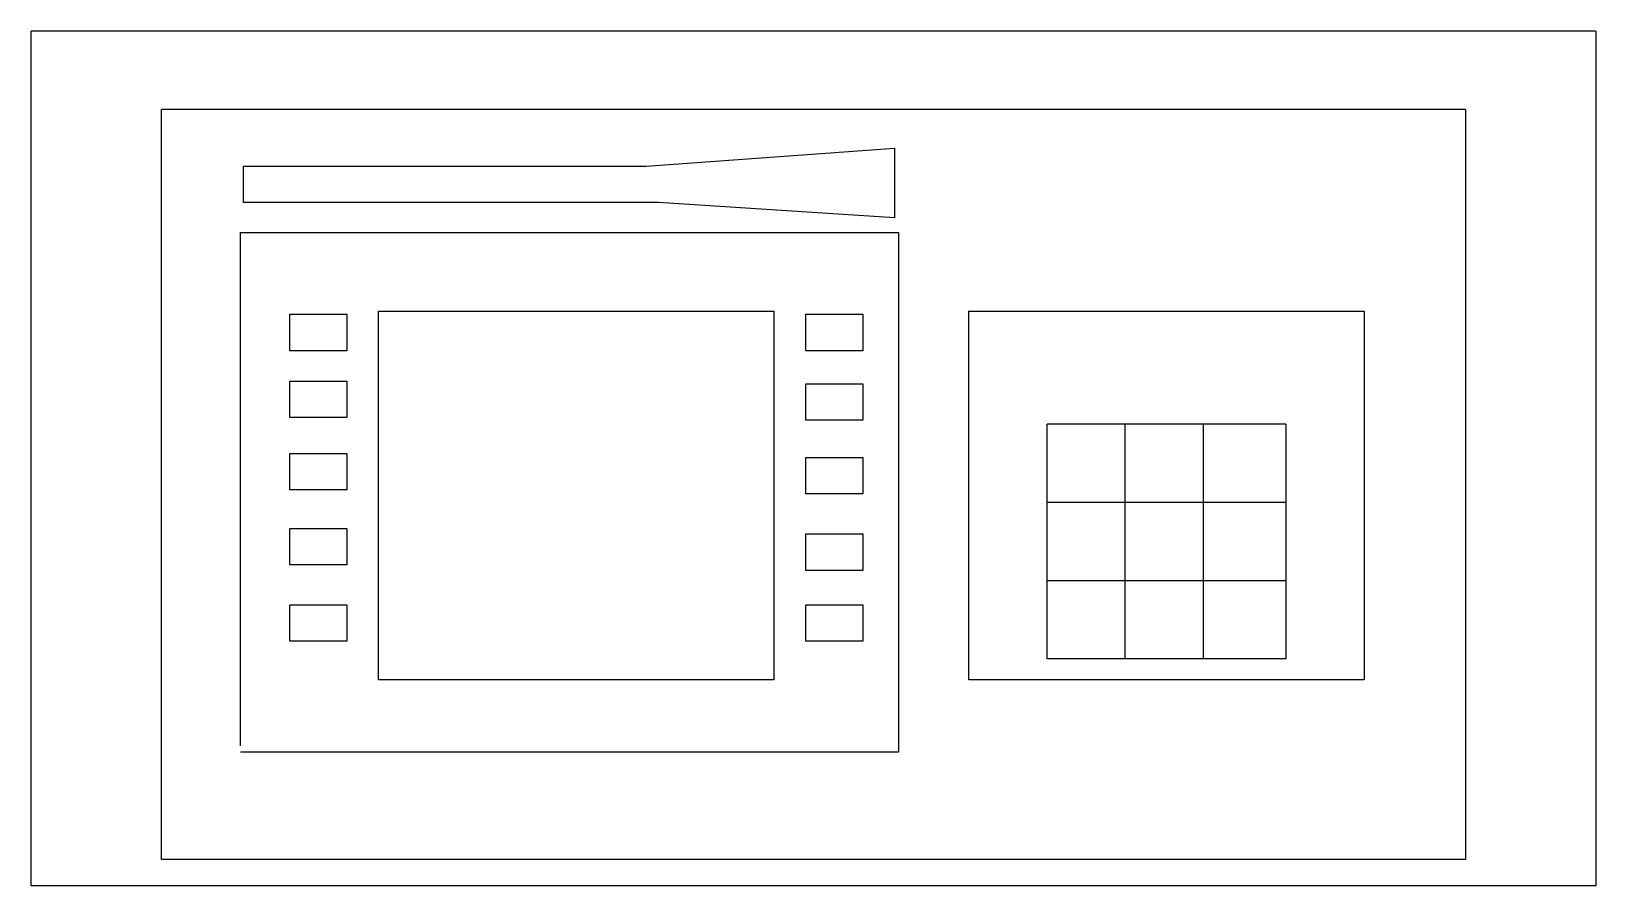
# Model space of a CAD drawing. Extents: x 0 to 0.6, y 0 to 0.328.
import ezdxf

# ---------------------------------------------------------------- set-up
doc = ezdxf.new("R2010")
doc.units = 0
doc.header["$LTSCALE"] = 0.5
doc.header["$MEASUREMENT"] = 0
doc.layers.get('0').update_dxf_attribs({"linetype": 'CONTINUOUS'})

msp = doc.modelspace()

# ---------------------------------------------------------------- linework, layer by layer
for p, q in [((0.6, 0.32769), (0, 0.32769)), ((0, 0), (0, 0.32769)), ((0.6, 0.32769), (0.6, 0)), ((0.55, 0.29769), (0.05, 0.29769)), ((0.05, 0.01), (0.05, 0.29769)), ((0.55, 0.29769), (0.55, 0.01)), ((0.38958, 0.08699), (0.38958, 0.17699)), ((0.48116, 0.17699), (0.38958, 0.17699)), ((0.41958, 0.08699), (0.41958, 0.17699)), ((0.44958, 0.08699), (0.44958, 0.17699)), ((0.48116, 0.17699), (0.48116, 0.08699)), ((0.48116, 0.14699), (0.38958, 0.14699)), ((0.48116, 0.11699), (0.38958, 0.11699)), ((0.48116, 0.08699), (0.38958, 0.08699)), ((0.55, 0.01), (0.05, 0.01)), ((0.6, 0), (0, 0))]:
    msp.add_line(p, q)
for points in [[(0.08143, 0.26201), (0.08143, 0.27594), (0.23587, 0.27594), (0.3311, 0.2829), (0.3311, 0.2562), (0.24053, 0.26201), (0.08143, 0.26201)], [(0.0803, 0.05361), (0.0803, 0.25046), (0.33264, 0.25046), (0.33264, 0.05127), (0.0803, 0.05127)], [(0.09912, 0.21921), (0.12102, 0.21921), (0.12102, 0.20519), (0.09912, 0.20519), (0.09912, 0.21921)], [(0.13316, 0.22038), (0.28475, 0.22038), (0.28475, 0.07902), (0.13316, 0.07902), (0.13316, 0.22038)], [(0.29701, 0.21921), (0.31892, 0.21921), (0.31892, 0.20519), (0.29701, 0.20519), (0.29701, 0.21921)], [(0.35958, 0.22038), (0.51116, 0.22038), (0.51116, 0.07902), (0.35958, 0.07902), (0.35958, 0.22038)], [(0.09912, 0.19353), (0.12102, 0.19353), (0.12102, 0.17951), (0.09912, 0.17951), (0.09912, 0.19353)], [(0.29701, 0.19251), (0.31892, 0.19251), (0.31892, 0.17849), (0.29701, 0.17849), (0.29701, 0.19251)], [(0.09912, 0.16582), (0.12102, 0.16582), (0.12102, 0.1518), (0.09912, 0.1518), (0.09912, 0.16582)], [(0.29701, 0.16426), (0.31892, 0.16426), (0.31892, 0.15024), (0.29701, 0.15024), (0.29701, 0.16426)], [(0.09912, 0.13702), (0.12102, 0.13702), (0.12102, 0.123), (0.09912, 0.123), (0.09912, 0.13702)], [(0.29701, 0.13493), (0.31892, 0.13493), (0.31892, 0.12091), (0.29701, 0.12091), (0.29701, 0.13493)], [(0.09912, 0.10776), (0.12102, 0.10776), (0.12102, 0.09374), (0.09912, 0.09374), (0.09912, 0.10776)], [(0.29701, 0.10776), (0.31892, 0.10776), (0.31892, 0.09374), (0.29701, 0.09374), (0.29701, 0.10776)]]:
    msp.add_lwpolyline(points)

doc.saveas('drawing.dxf')
